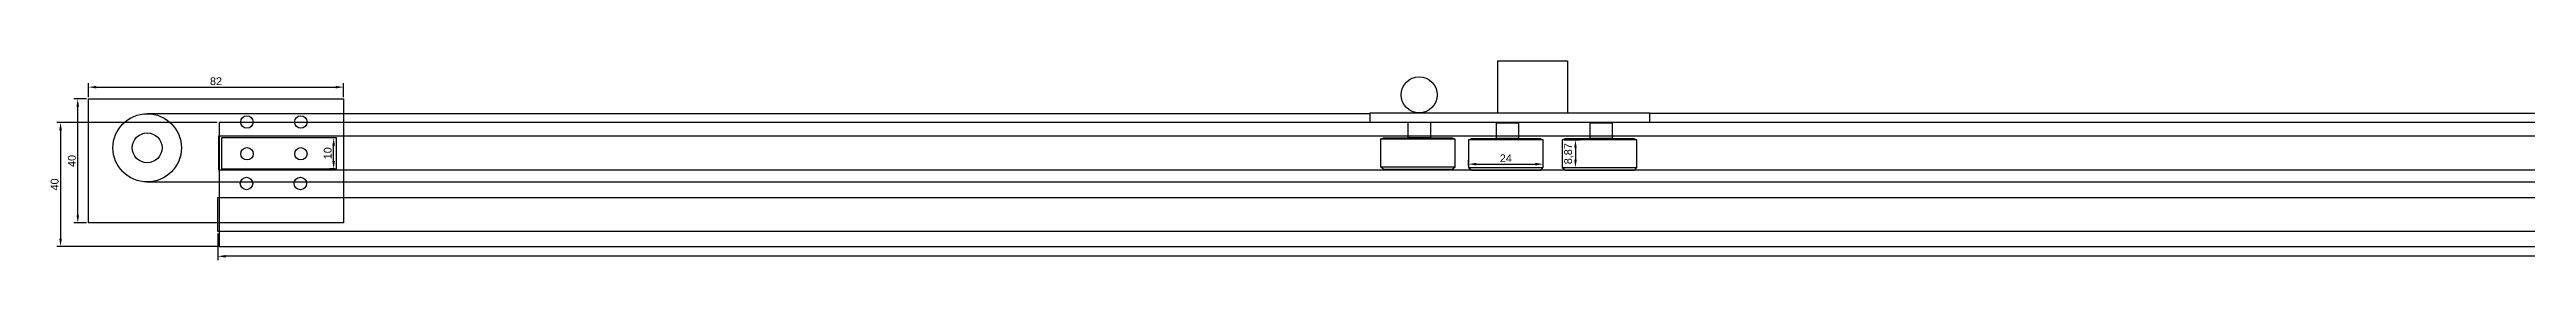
# Model space of a CAD drawing. Header units: millimetres. Extents: x 4725 to 6318, y 1546 to 1610.
# Drawn here: x 4725 to 5522, y 1546 to 1610 of the extents above; entities that cross this region are included whole.
import ezdxf

# ---------------------------------------------------------------- set-up
doc = ezdxf.new("R2010")
doc.units = ezdxf.units.MM
doc.layers.get('0').update_dxf_attribs({"true_color": 0xc2ced6})
doc.styles.get("Standard").update_dxf_attribs({"font": 'arial.ttf'})
doc.dimstyles.new('ISO-25', dxfattribs={"dimtxt": 2.5, "dimasz": 2.5, "dimexe": 1.25, "dimexo": 0.625, "dimtad": 1, "dimtxsty": 'Standard', "dimcen": 2.5, "dimadec": 0, "dimazin": 0, "dimtfac": 1, "dimtmove": 0, "dimatfit": 3, "dimfxl": 1, "dimarcsym": 0})

# ---------------------------------------------------------------- blocks, each defined once
blk = doc.blocks.new('*D3')
at = {"color": 0, "lineweight": -2, "transparency": 16777216}
for p, q in [((5181.69, 1576.09), (5181.69, 1577.8)), ((5205.69, 1576.09), (5205.69, 1577.8)), ((5184.19, 1576.55), (5203.19, 1576.55))]:
    blk.add_line(p, q, dxfattribs=at)
at = {"color": 0, "transparency": 16777216}
for points in [[(5184.19, 1576.97), (5184.19, 1576.13), (5181.69, 1576.55)], [(5203.19, 1576.97), (5203.19, 1576.13), (5205.69, 1576.55)]]:
    blk.add_solid(points, dxfattribs=at)
at = {"layer": 'Defpoints', "color": 0, "transparency": 16777216}
for p in [(5181.69, 1575.46), (5205.69, 1576.55), (5205.69, 1575.46)]:
    blk.add_point(p, dxfattribs=at)
at = {"color": 0, "transparency": 16777216, "insert": (5193.69, 1578.43), "char_height": 2.5, "attachment_point": 5}
blk.add_mtext('24', dxfattribs=at)
blk = doc.blocks.new('*D4')
at = {"color": 0, "lineweight": -2, "transparency": 16777216}
for p, q in [((5212.43, 1584.33), (5217.33, 1584.33)), ((5216.08, 1581.83), (5216.08, 1577.96)), ((5212.43, 1575.46), (5217.33, 1575.46))]:
    blk.add_line(p, q, dxfattribs=at)
at = {"color": 0, "transparency": 16777216}
for points in [[(5215.66, 1581.83), (5216.49, 1581.83), (5216.08, 1584.33)], [(5215.66, 1577.96), (5216.49, 1577.96), (5216.08, 1575.46)]]:
    blk.add_solid(points, dxfattribs=at)
at = {"layer": 'Defpoints', "color": 0, "transparency": 16777216}
for p in [(5211.81, 1584.33), (5211.81, 1575.46), (5216.08, 1575.46)]:
    blk.add_point(p, dxfattribs=at)
at = {"color": 0, "transparency": 16777216, "insert": (5213.95, 1579.9), "char_height": 2.5, "attachment_point": 5, "rotation": 90}
blk.add_mtext('8,87', dxfattribs=at)
blk = doc.blocks.new('*D5')
at = {"color": 0, "lineweight": -2, "transparency": 16777216}
for p, q in [((4737.36, 1597.57), (4733.29, 1597.57)), ((4734.54, 1560.07), (4734.54, 1595.07)), ((4737.36, 1557.57), (4733.29, 1557.57))]:
    blk.add_line(p, q, dxfattribs=at)
at = {"color": 0, "transparency": 16777216}
for points in [[(4734.12, 1595.07), (4734.96, 1595.07), (4734.54, 1597.57)], [(4734.12, 1560.07), (4734.96, 1560.07), (4734.54, 1557.57)]]:
    blk.add_solid(points, dxfattribs=at)
at = {"layer": 'Defpoints', "color": 0, "transparency": 16777216}
for p in [(4734.54, 1597.57), (4737.99, 1597.57), (4737.99, 1557.57)]:
    blk.add_point(p, dxfattribs=at)
at = {"color": 0, "transparency": 16777216, "insert": (4732.64, 1577.57), "char_height": 2.5, "attachment_point": 5, "rotation": 90}
blk.add_mtext('40', dxfattribs=at)
blk = doc.blocks.new('*D6')
at = {"color": 0, "lineweight": -2, "transparency": 16777216}
for p, q in [((4779.38, 1590), (4727.76, 1590)), ((4729.01, 1587.5), (4729.01, 1552.5)), ((4779.38, 1550), (4727.76, 1550))]:
    blk.add_line(p, q, dxfattribs=at)
at = {"color": 0, "transparency": 16777216}
for points in [[(4728.59, 1587.5), (4729.43, 1587.5), (4729.01, 1590)], [(4728.59, 1552.5), (4729.43, 1552.5), (4729.01, 1550)]]:
    blk.add_solid(points, dxfattribs=at)
at = {"layer": 'Defpoints', "color": 0, "transparency": 16777216}
for p in [(4780, 1590), (4729.01, 1550), (4780, 1550)]:
    blk.add_point(p, dxfattribs=at)
at = {"color": 0, "transparency": 16777216, "insert": (4727.11, 1570), "char_height": 2.5, "attachment_point": 5, "rotation": 90}
blk.add_mtext('40', dxfattribs=at)
blk = doc.blocks.new('*D7')
at = {"color": 0, "lineweight": -2, "transparency": 16777216}
for p, q in [((4737.99, 1598.19), (4737.99, 1602.63)), ((4740.49, 1601.38), (4817.49, 1601.38)), ((4819.99, 1598.19), (4819.99, 1602.63))]:
    blk.add_line(p, q, dxfattribs=at)
at = {"color": 0, "transparency": 16777216}
for points in [[(4740.49, 1601.79), (4740.49, 1600.96), (4737.99, 1601.38)], [(4817.49, 1601.79), (4817.49, 1600.96), (4819.99, 1601.38)]]:
    blk.add_solid(points, dxfattribs=at)
at = {"layer": 'Defpoints', "color": 0, "transparency": 16777216}
for p in [(4819.99, 1601.38), (4737.99, 1597.57), (4819.99, 1597.57)]:
    blk.add_point(p, dxfattribs=at)
at = {"color": 0, "transparency": 16777216, "insert": (4778.99, 1603.28), "char_height": 2.5, "attachment_point": 5}
blk.add_mtext('82', dxfattribs=at)
blk = doc.blocks.new('*D8')
at = {"color": 0, "lineweight": -2, "transparency": 16777216}
for p, q in [((4817.11, 1585.05), (4815.56, 1585.05)), ((4816.81, 1577.55), (4816.81, 1582.55)), ((4817.11, 1575.05), (4815.56, 1575.05))]:
    blk.add_line(p, q, dxfattribs=at)
at = {"color": 0, "transparency": 16777216}
for points in [[(4816.4, 1582.55), (4817.23, 1582.55), (4816.81, 1585.05)], [(4816.4, 1577.55), (4817.23, 1577.55), (4816.81, 1575.05)]]:
    blk.add_solid(points, dxfattribs=at)
at = {"layer": 'Defpoints', "color": 0, "transparency": 16777216}
for p in [(4816.81, 1585.05), (4817.74, 1585.05), (4817.74, 1575.05)]:
    blk.add_point(p, dxfattribs=at)
at = {"color": 0, "transparency": 16777216, "insert": (4814.91, 1580.05), "char_height": 2.5, "attachment_point": 5, "rotation": 90}
blk.add_mtext('10', dxfattribs=at)
blk = doc.blocks.new('*D9')
at = {"color": 0, "lineweight": -2, "transparency": 16777216}
for p, q in [((4779.55, 1554.19), (4779.55, 1545.57)), ((6279.55, 1554.19), (6279.55, 1545.57)), ((6277.05, 1546.82), (4782.05, 1546.82))]:
    blk.add_line(p, q, dxfattribs=at)
at = {"color": 0, "transparency": 16777216}
for points in [[(4782.05, 1547.23), (4782.05, 1546.4), (4779.55, 1546.82)], [(6277.05, 1547.23), (6277.05, 1546.4), (6279.55, 1546.82)]]:
    blk.add_solid(points, dxfattribs=at)
at = {"layer": 'Defpoints', "color": 0, "transparency": 16777216}
for p in [(4779.55, 1554.81), (6279.55, 1554.81), (4779.55, 1546.82)]:
    blk.add_point(p, dxfattribs=at)
at = {"color": 0, "transparency": 16777216, "insert": (5529.55, 1548.72), "char_height": 2.5, "attachment_point": 5}
blk.add_mtext('1500', dxfattribs=at)

msp = doc.modelspace()

# ---------------------------------------------------------------- linework, layer by layer
for points in [[(5191.079, 1609.868), (5213.556, 1609.868), (5213.556, 1592.98), (5191.079, 1592.98)], [(4779.882, 1585.62), (6279.882, 1585.62), (6279.882, 1574.62), (4779.882, 1574.62)], [(4817.738, 1585.049), (4780.738, 1585.049), (4780.738, 1575.049), (4817.738, 1575.049)], [(5162.322, 1590.115), (5169.462, 1590.115), (5169.462, 1585.035), (5162.322, 1585.035)], [(5190.655, 1589.861), (5197.795, 1589.861), (5197.795, 1584.781), (5190.655, 1584.781)], [(5220.774, 1589.861), (5227.914, 1589.861), (5227.914, 1584.781), (5220.774, 1584.781)], [(5153.354, 1575.717), (5177.354, 1575.717), (5177.354, 1584.587), (5153.354, 1584.587)], [(5181.686, 1575.463), (5205.686, 1575.463), (5205.686, 1584.333), (5181.686, 1584.333)], [(5211.806, 1575.463), (5235.806, 1575.463), (5235.806, 1584.333), (5211.806, 1584.333)], [(4779.546, 1565.81), (6279.546, 1565.81), (6279.546, 1554.81), (4779.546, 1554.81)]]:
    msp.add_lwpolyline(points, close=True)
at = {"color": 41, "true_color": 0xf4ee51}
msp.add_lwpolyline([(4819.985, 1557.569), (4737.985, 1557.569), (4737.985, 1597.569), (4819.985, 1597.569)], close=True, dxfattribs=at)
at = {"color": 244, "true_color": 0x991b1e}
for points in [[(5150.005, 1592.784), (4756.85, 1592.784)], [(5239.991, 1592.967), (6295.728, 1592.967)], [(6296.308, 1570.688), (4756.656, 1570.688)]]:
    msp.add_lwpolyline(points, dxfattribs=at)
at = {"color": 40, "linetype": 'Continuous', "lineweight": 25, "true_color": 0xf8d731}
msp.add_lwpolyline([(5150, 1590.064), (5240, 1590.064), (5240, 1592.98), (5150, 1592.98)], close=True, dxfattribs=at)
at = {"color": 85, "true_color": 0x58ba48}
msp.add_lwpolyline([(4780, 1550), (6280, 1550), (6280, 1590), (4780, 1590)], close=True, dxfattribs=at)
for points in [[(5153.368, 1584.557), (5154.372, 1585.025), (5176.409, 1585.024), (5177.345, 1584.55)], [(5181.7, 1584.303), (5182.705, 1584.771), (5204.741, 1584.77), (5205.678, 1584.296)], [(5211.82, 1584.303), (5212.824, 1584.771), (5234.861, 1584.77), (5235.797, 1584.296)], [(5153.349, 1575.753), (5154.431, 1574.907), (5176.468, 1574.906), (5177.371, 1575.662)], [(5181.681, 1575.499), (5182.764, 1574.653), (5204.8, 1574.652), (5205.703, 1575.408)], [(5211.801, 1575.499), (5212.883, 1574.653), (5234.92, 1574.652), (5235.823, 1575.408)]]:
    msp.add_lwpolyline(points)
for centre, radius in [((5165.803, 1598.905), 5.791), ((4756.86, 1581.803), 11), ((4756.85, 1581.8), 4.8), ((4788.933, 1590.124), 2), ((4806.263, 1590.128), 2), ((4788.957, 1579.883), 2), ((4806.287, 1579.887), 2), ((4788.787, 1570.291), 2), ((4806.118, 1570.295), 2)]:
    msp.add_circle(centre, radius)

# ---------------------------------------------------------------- dimensions: what is measured, and where the dimension line sits
for base, p1, p2, picture, middle in [((4819.985, 1601.378), (4737.985, 1597.569), (4819.985, 1597.569), '*D7', (4778.985, 1603.279)), ((5205.686, 1576.552), (5181.686, 1575.463), (5205.686, 1575.463), '*D3', (5193.686, 1578.432)), ((4779.546, 1546.816), (6279.546, 1554.81), (4779.546, 1554.81), '*D9', (5529.546, 1548.718))]:
    dim = msp.add_linear_dim(base=base, p1=p1, p2=p2, dimstyle='ISO-25')
    dim.commit()
    dim.dimension.update_dxf_attribs({"geometry": picture, "text_midpoint": middle})
for base, p1, p2, picture, middle in [((4734.54, 1597.569), (4737.985, 1557.569), (4737.985, 1597.569), '*D5', (4732.638, 1577.569)), ((4729.009, 1550), (4780, 1590), (4780, 1550), '*D6', (4727.107, 1570)), ((4816.813, 1585.049), (4817.738, 1575.049), (4817.738, 1585.049), '*D8', (4814.912, 1580.049)), ((5216.077, 1575.463), (5211.806, 1584.333), (5211.806, 1575.463), '*D4', (5213.95, 1579.898))]:
    dim = msp.add_linear_dim(base=base, p1=p1, p2=p2, angle=90, dimstyle='ISO-25')
    dim.commit()
    dim.dimension.update_dxf_attribs({"geometry": picture, "text_midpoint": middle})

doc.saveas('drawing.dxf')
